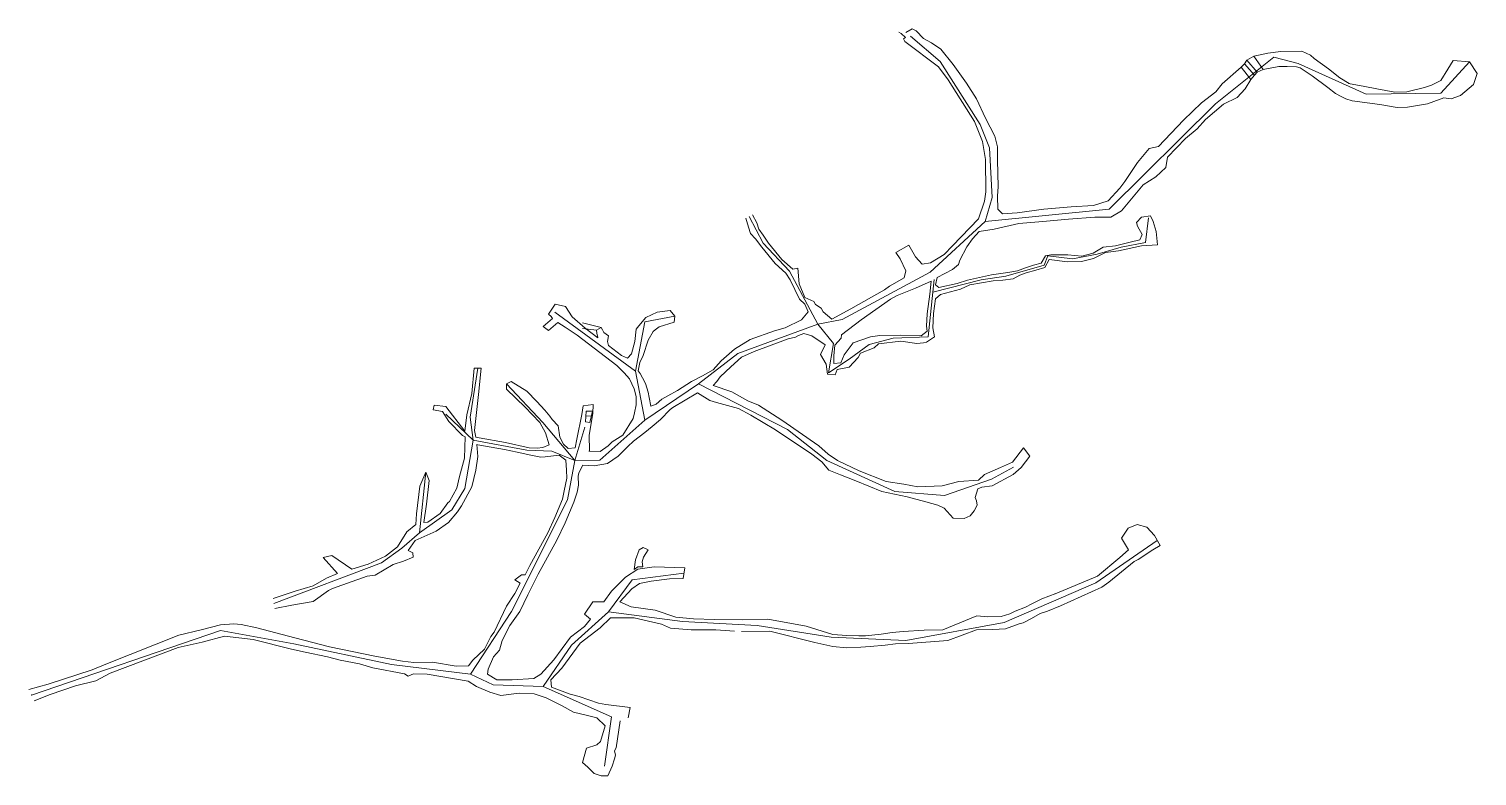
# Model space of a CAD drawing. Header units: millimetres. Extents: x 751688 to 751978, y 4175341 to 4175490.
import ezdxf

# ---------------------------------------------------------------- set-up
doc = ezdxf.new("R2010")
doc.units = ezdxf.units.MM
for name, color, linetype, lineweight in [('689', 18, 'Continuous', 0), ('GEOFENCE', 3, 'Continuous', 0), ('INIT_COORD', 5, 'Continuous', 0)]:
    doc.layers.add(name, color=color, linetype=linetype, lineweight=lineweight)

msp = doc.modelspace()

# ---------------------------------------------------------------- linework, layer by layer
at = {"layer": '689', "lineweight": 0}
for p, q in [((751862.3, 4175489.68, 700.22), (751862.77, 4175489.41, 699.51)), ((751862.77, 4175489.41, 699.51), (751863.62, 4175488.63, 697.42)), ((751864.94, 4175490.33, 693.9), (751863.66, 4175489.61, 697.99)), ((751865.77, 4175489.93, 693.9), (751864.94, 4175490.33, 693.9)), ((751867.24, 4175488.45, 693.9), (751865.77, 4175489.93, 693.9)), ((751863.62, 4175488.63, 697.42), (751863.23, 4175488.38, 694.93)), ((751863.23, 4175488.38, 694.93), (751863.49, 4175487.8, 693.46)), ((751863.49, 4175487.8, 693.46), (751870.21, 4175482.76, 693.46)), ((751868.84, 4175487.54, 693.51), (751867.24, 4175488.45, 693.9)), ((751870.71, 4175486.29, 693.57), (751868.84, 4175487.54, 693.51)), ((751873.19, 4175483.22, 693.43), (751870.71, 4175486.29, 693.57)), ((751875.83, 4175479.48, 693.43), (751873.19, 4175483.22, 693.43)), ((751931.53, 4175483.38, 694.3), (751930.88, 4175482.71, 694.4)), ((751932.03, 4175484.1, 694.4), (751931.53, 4175483.38, 694.3)), ((751933.53, 4175481.1, 694.3), (751931.53, 4175483.38, 694.3)), ((751933.44, 4175484.88, 694.4), (751932.03, 4175484.1, 694.4)), ((751934.09, 4175481.65, 694.4), (751932.03, 4175484.1, 694.4)), ((751936.22, 4175485.47, 694.6), (751933.44, 4175484.88, 694.4)), ((751935.3, 4175482.19, 694.4), (751933.44, 4175484.88, 694.4)), ((751938.81, 4175485.79, 694.4), (751936.22, 4175485.47, 694.6)), ((751943.01, 4175485.89, 694.6), (751938.81, 4175485.79, 694.4)), ((751944.78, 4175485.1, 694.9), (751943.01, 4175485.89, 694.6)), ((751945.53, 4175484.39, 695.2), (751944.78, 4175485.1, 694.9)), ((751948.38, 4175482.36, 695.2), (751945.53, 4175484.39, 695.2)), ((751973.35, 4175483.99, 697.65), (751972.25, 4175482.29, 697.34)), ((751976.62, 4175483.76, 697.67), (751973.35, 4175483.99, 697.65)), ((751978.13, 4175481.38, 697.48), (751976.62, 4175483.76, 697.67)), ((751870.21, 4175482.76, 693.46), (751872.15, 4175480.16, 693.54)), ((751930.88, 4175482.71, 694.4), (751927.09, 4175479.32, 694.61)), ((751932.83, 4175480.19, 694.4), (751930.88, 4175482.71, 694.4)), ((751931.7, 4175478.36, 694.4), (751932.83, 4175480.19, 694.4)), ((751932.83, 4175480.19, 694.4), (751933.53, 4175481.1, 694.3)), ((751933.53, 4175481.1, 694.3), (751934.09, 4175481.65, 694.4)), ((751934.09, 4175481.65, 694.4), (751935.3, 4175482.19, 694.4)), ((751935.3, 4175482.19, 694.4), (751938.45, 4175482.81, 694.65)), ((751938.45, 4175482.81, 694.65), (751940.07, 4175482.81, 694.6)), ((751940.07, 4175482.81, 694.6), (751941.99, 4175482.76, 694.4)), ((751941.99, 4175482.76, 694.4), (751942.72, 4175482.56, 695.2)), ((751942.72, 4175482.56, 695.2), (751945.12, 4175480.96, 695.2)), ((751945.12, 4175480.96, 695.2), (751948.26, 4175478.62, 695.2)), ((751950.62, 4175480.57, 695.2), (751948.38, 4175482.36, 695.2)), ((751952.48, 4175479.42, 695.4), (751950.62, 4175480.57, 695.2)), ((751972.25, 4175482.29, 697.34), (751970.91, 4175480.04, 697.11)), ((751977.42, 4175479.21, 697.43), (751978.13, 4175481.38, 697.48)), ((751872.15, 4175480.16, 693.54), (751877.46, 4175471.78, 693.47)), ((751877.87, 4175476.31, 693.59), (751875.83, 4175479.48, 693.43)), ((751925.82, 4175477.77, 694.42), (751922.91, 4175475.57, 694.17)), ((751927.09, 4175479.32, 694.61), (751925.82, 4175477.77, 694.42)), ((751930.06, 4175476.63, 694.4), (751931.7, 4175478.36, 694.4)), ((751948.26, 4175478.62, 695.2), (751949.8, 4175477.43, 695.2)), ((751949.8, 4175477.43, 695.2), (751950.94, 4175476.8, 695.4)), ((751955.62, 4175478.8, 695.6), (751952.41, 4175479.43, 695.92)), ((751958.04, 4175478.34, 696.1), (751955.62, 4175478.8, 695.6)), ((751961.65, 4175477.67, 696.63), (751958.04, 4175478.34, 696.1)), ((751964.09, 4175477.75, 696.48), (751961.65, 4175477.67, 696.63)), ((751967.63, 4175478.61, 696.85), (751964.09, 4175477.75, 696.48)), ((751969.02, 4175479.1, 696.8), (751967.63, 4175478.61, 696.85)), ((751970.91, 4175480.04, 697.11), (751969.02, 4175479.1, 696.8)), ((751974.8, 4175477.03, 697.22), (751977.42, 4175479.21, 697.43)), ((751879.67, 4175472.46, 693.22), (751877.87, 4175476.31, 693.59)), ((751922.91, 4175475.57, 694.17), (751919.31, 4175472.04, 693.7)), ((751923.71, 4175472.21, 693.6), (751927.36, 4175475.3, 694.36)), ((751927.36, 4175475.3, 694.36), (751930.06, 4175476.63, 694.4)), ((751950.94, 4175476.8, 695.4), (751951.86, 4175476.34, 695.8)), ((751951.86, 4175476.34, 695.8), (751953.14, 4175475.92, 695.6)), ((751953.14, 4175475.92, 695.6), (751958.65, 4175475.22, 695.6)), ((751958.65, 4175475.22, 695.6), (751962.11, 4175474.61, 695.7)), ((751962.11, 4175474.61, 695.7), (751964.21, 4175474.65, 696.62)), ((751964.21, 4175474.65, 696.62), (751968.24, 4175475.32, 696.7)), ((751968.24, 4175475.32, 696.7), (751969.5, 4175475.82, 696.85)), ((751969.5, 4175475.82, 696.85), (751971.49, 4175476.51, 697.11)), ((751971.49, 4175476.51, 697.11), (751972.93, 4175476.35, 697.15)), ((751972.93, 4175476.35, 697.15), (751974.8, 4175477.03, 697.22)), ((751877.46, 4175471.78, 693.47), (751879.03, 4175467.79, 693.46)), ((751881.51, 4175468.84, 693.22), (751879.67, 4175472.46, 693.22)), ((751919.31, 4175472.04, 693.7), (751914.32, 4175466.82, 693.18)), ((751922.05, 4175470.31, 693.6), (751923.71, 4175472.21, 693.6)), ((751882.05, 4175466.7, 693.15), (751881.51, 4175468.84, 693.22)), ((751919.75, 4175468.38, 693.35), (751922.05, 4175470.31, 693.6)), ((751879.03, 4175467.79, 693.46), (751879.68, 4175464.22, 693.38)), ((751882.05, 4175464.05, 693.1), (751882.05, 4175466.7, 693.15)), ((751912.46, 4175466.42, 693.29), (751910.13, 4175463.58, 693.4)), ((751914.32, 4175466.82, 693.18), (751912.46, 4175466.42, 693.29)), ((751916.14, 4175464.68, 693.28), (751919.75, 4175468.38, 693.35)), ((751879.68, 4175464.22, 693.38), (751879.69, 4175457.74, 693.16)), ((751882.2, 4175458.8, 693.04), (751882.05, 4175464.05, 693.1)), ((751910.13, 4175463.58, 693.4), (751907.59, 4175459.77, 692.96)), ((751915.77, 4175462.56, 693.22), (751916.14, 4175464.68, 693.28)), ((751911.23, 4175459.12, 692.84), (751913.76, 4175460.74, 693.34)), ((751913.76, 4175460.74, 693.34), (751915.77, 4175462.56, 693.22)), ((751879.69, 4175457.74, 693.16), (751879.43, 4175455.85, 692.88)), ((751882.08, 4175456.85, 692.89), (751882.2, 4175458.8, 693.04)), ((751906.53, 4175458.42, 692.79), (751904.25, 4175455.88, 692.74)), ((751907.59, 4175459.77, 692.96), (751906.53, 4175458.42, 692.79)), ((751908.91, 4175456.33, 692.66), (751911.23, 4175459.12, 692.84)), ((751879.43, 4175455.85, 692.88), (751878.26, 4175452.32, 692.41)), ((751882.12, 4175454.25, 692.54), (751882.08, 4175456.85, 692.89)), ((751883.06, 4175453.32, 692.9), (751882.12, 4175454.25, 692.54)), ((751891.36, 4175454.27, 692.8), (751886.01, 4175453.52, 692.94)), ((751896.8, 4175454.72, 692.7), (751891.36, 4175454.27, 692.8)), ((751901.27, 4175454.95, 692.78), (751896.8, 4175454.72, 692.7)), ((751904.25, 4175455.88, 692.74), (751901.27, 4175454.95, 692.78)), ((751906.89, 4175453.9, 692.83), (751908.91, 4175456.33, 692.66)), ((751831.63, 4175452.43, 719), (751832.18, 4175450.61, 716.6)), ((751833.84, 4175451.49, 716.6), (751832.99, 4175453.14, 719)), ((751834.21, 4175450.21, 712.65), (751833.84, 4175451.49, 716.6)), ((751878.26, 4175452.32, 692.41), (751873.06, 4175446.91, 692.9)), ((751881.37, 4175450.21, 692.78), (751886.31, 4175451.39, 692.73)), ((751886.01, 4175453.52, 692.94), (751883.06, 4175453.32, 692.9)), ((751886.31, 4175451.39, 692.73), (751891.12, 4175451.76, 692.97)), ((751891.12, 4175451.76, 692.97), (751896.26, 4175452.26, 692.87)), ((751896.26, 4175452.26, 692.87), (751901.56, 4175452.67, 692.9)), ((751901.56, 4175452.67, 692.9), (751904.73, 4175452.63, 692.78)), ((751904.73, 4175452.63, 692.78), (751906.89, 4175453.9, 692.83)), ((751910.9, 4175452.64, 693.71), (751909.87, 4175451.56, 693.78)), ((751909.87, 4175451.56, 693.78), (751910.07, 4175450.81, 693.61)), ((751912.7, 4175452.91, 693.83), (751910.9, 4175452.64, 693.71)), ((751913.21, 4175451.77, 693.76), (751912.7, 4175452.91, 693.83)), ((751913.86, 4175449.8, 693.53), (751913.21, 4175451.77, 693.76)), ((751832.18, 4175450.61, 716.6), (751832.53, 4175449.35, 712.65)), ((751832.53, 4175449.35, 712.65), (751833.57, 4175448.27, 710.09)), ((751833.57, 4175448.27, 710.09), (751834.84, 4175446.62, 707.89)), ((751835.08, 4175449.06, 710.09), (751834.21, 4175450.21, 712.65)), ((751836.2, 4175447.42, 707.89), (751835.08, 4175449.06, 710.09)), ((751875.93, 4175446.71, 692.69), (751877.06, 4175448.28, 692.73)), ((751877.06, 4175448.28, 692.73), (751878.38, 4175449.77, 692.28)), ((751878.38, 4175449.77, 692.28), (751881.37, 4175450.21, 692.78)), ((751910.07, 4175450.81, 693.61), (751911.03, 4175449.15, 693.6)), ((751911.03, 4175449.15, 693.6), (751910.58, 4175448.08, 693.54)), ((751914.13, 4175447.08, 693.65), (751913.86, 4175449.8, 693.53)), ((751834.84, 4175446.62, 707.89), (751837.48, 4175443.39, 704.99)), ((751838.83, 4175444.19, 704.99), (751836.2, 4175447.42, 707.89)), ((751864.27, 4175447.03, 693.22), (751861.67, 4175445.56, 693.27)), ((751861.67, 4175445.56, 693.27), (751862.57, 4175444.27, 692.95)), ((751865.61, 4175444.69, 693.09), (751864.27, 4175447.03, 693.22)), ((751873.06, 4175446.91, 692.9), (751871.35, 4175445.17, 692.84)), ((751874.48, 4175444.02, 692.06), (751875.93, 4175446.71, 692.69)), ((751901.24, 4175445.44, 693.18), (751898.95, 4175444.83, 693.01)), ((751903.22, 4175446.66, 693.24), (751901.24, 4175445.44, 693.18)), ((751901.28, 4175444.36, 693.07), (751903.7, 4175445.56, 693.37)), ((751905.67, 4175446.9, 693.39), (751903.22, 4175446.66, 693.24)), ((751903.7, 4175445.56, 693.37), (751906.31, 4175445.88, 693.39)), ((751908.65, 4175447.66, 693.41), (751905.67, 4175446.9, 693.39)), ((751906.31, 4175445.88, 693.39), (751910.92, 4175446.9, 693.46)), ((751910.58, 4175448.08, 693.54), (751908.65, 4175447.66, 693.41)), ((751910.92, 4175446.9, 693.46), (751914.13, 4175447.08, 693.65)), ((751837.48, 4175443.39, 704.99), (751839.66, 4175441.46, 702)), ((751841.02, 4175442.26, 702), (751838.83, 4175444.19, 704.99)), ((751862.57, 4175444.27, 692.95), (751863.66, 4175441.92, 692.95)), ((751866.94, 4175443.23, 692.93), (751865.61, 4175444.69, 693.09)), ((751868.61, 4175443.47, 693.1), (751866.94, 4175443.23, 692.93)), ((751871.35, 4175445.17, 692.84), (751868.61, 4175443.47, 693.1)), ((751873.01, 4175442.17, 692.22), (751874.22, 4175443.13, 692.26)), ((751874.22, 4175443.13, 692.26), (751874.48, 4175444.02, 692.06)), ((751887.64, 4175442.47, 692.88), (751886.03, 4175441.92, 692.71)), ((751889.25, 4175443.04, 692.85), (751887.64, 4175442.47, 692.88)), ((751890.82, 4175443.44, 692.8), (751889.25, 4175443.04, 692.85)), ((751889.71, 4175442.06, 692.8), (751891.55, 4175442.56, 692.8)), ((751891.67, 4175444.91, 692.8), (751890.82, 4175443.44, 692.8)), ((751891.55, 4175442.56, 692.8), (751892.4, 4175444.16, 692.87)), ((751892.72, 4175445.12, 692.79), (751891.67, 4175444.91, 692.8)), ((751892.4, 4175444.16, 692.87), (751896.11, 4175443.71, 692.7)), ((751896.14, 4175445.11, 692.7), (751892.72, 4175445.12, 692.79)), ((751896.11, 4175443.71, 692.7), (751898.9, 4175443.78, 692.99)), ((751898.95, 4175444.83, 693.01), (751896.14, 4175445.11, 692.7)), ((751898.9, 4175443.78, 692.99), (751901.28, 4175444.36, 693.07)), ((751839.66, 4175441.46, 702), (751840.5, 4175440.06, 702.28)), ((751840.5, 4175440.06, 702.28), (751842.38, 4175436.23, 699.31)), ((751842.02, 4175442.45, 702), (751841.02, 4175442.26, 702)), ((751842.3, 4175439.26, 701.58), (751842.02, 4175442.45, 702)), ((751863.32, 4175440.48, 692.89), (751860.41, 4175438.8, 693.06)), ((751863.66, 4175441.92, 692.95), (751863.32, 4175440.48, 692.89)), ((751868.73, 4175439.84, 692.36), (751865.59, 4175438.45, 693.07)), ((751868.49, 4175437.22, 692.64), (751868.73, 4175439.84, 692.36)), ((751869.64, 4175439.07, 692.4), (751869.93, 4175440.53, 692.37)), ((751869.93, 4175440.53, 692.37), (751873.01, 4175442.17, 692.22)), ((751876.06, 4175440.03, 692.96), (751874, 4175439.35, 692.79)), ((751880.85, 4175441.12, 692.89), (751876.06, 4175440.03, 692.96)), ((751876.52, 4175439.09, 693.21), (751881.15, 4175439.9, 692.82)), ((751884.12, 4175441.58, 693.15), (751880.85, 4175441.12, 692.89)), ((751881.15, 4175439.9, 692.82), (751883.1, 4175440.05, 692.56)), ((751883.1, 4175440.05, 692.56), (751885.22, 4175440.3, 692.9)), ((751886.03, 4175441.92, 692.71), (751884.12, 4175441.58, 693.15)), ((751885.22, 4175440.3, 692.9), (751886.54, 4175441.06, 692.72)), ((751886.54, 4175441.06, 692.72), (751887.81, 4175441.49, 692.77)), ((751887.81, 4175441.49, 692.77), (751889.71, 4175442.06, 692.8)), ((751843.43, 4175436.56, 699.31), (751842.3, 4175439.26, 701.58)), ((751859.38, 4175438.12, 693.1), (751852.68, 4175434.31, 692.96)), ((751860.41, 4175438.8, 693.06), (751859.38, 4175438.12, 693.1)), ((751861.94, 4175436.97, 693.19), (751860.59, 4175436.24, 692.91)), ((751865.59, 4175438.45, 693.07), (751861.94, 4175436.97, 693.19)), ((751867.94, 4175433.29, 692.48), (751868.49, 4175437.22, 692.64)), ((751870.28, 4175438.56, 692.51), (751869.64, 4175439.07, 692.4)), ((751869.64, 4175436.27, 692.46), (751870.61, 4175437.16, 692.48)), ((751874, 4175439.35, 692.79), (751870.28, 4175438.56, 692.51)), ((751870.61, 4175437.16, 692.48), (751871.61, 4175437.39, 692.5)), ((751871.61, 4175437.39, 692.5), (751874.65, 4175438.21, 692.73)), ((751874.65, 4175438.21, 692.73), (751876.52, 4175439.09, 693.21)), ((751793.43, 4175435.23, 692.53), (751792.12, 4175433.21, 692.59)), ((751795.5, 4175434.72, 692.71), (751793.43, 4175435.23, 692.53)), ((751796.82, 4175432.66, 692.52), (751795.5, 4175434.72, 692.71)), ((751816.45, 4175433.97, 692.66), (751813.87, 4175433.65, 692.59)), ((751817.39, 4175432.84, 692.48), (751816.45, 4175433.97, 692.66)), ((751842.38, 4175436.23, 699.31), (751843.42, 4175435.23, 698.19)), ((751843.42, 4175435.23, 698.19), (751844.09, 4175433.69, 696.39)), ((751845.22, 4175435.73, 698.21), (751843.43, 4175436.56, 699.31)), ((751845.58, 4175435.18, 697.35), (751845.22, 4175435.73, 698.21)), ((751846.7, 4175434.42, 696.64), (751845.58, 4175435.18, 697.35)), ((751847.09, 4175433.68, 693.04), (751846.7, 4175434.42, 696.64)), ((751852.68, 4175434.31, 692.96), (751848.84, 4175432.23, 692.97)), ((751860.59, 4175436.24, 692.91), (751854.74, 4175432.11, 692.88)), ((751869.21, 4175433.32, 692.51), (751869.64, 4175436.27, 692.46)), ((751792.91, 4175432.38, 694.33), (751791, 4175430.77, 698.02)), ((751792.06, 4175429.95, 698.02), (751793.98, 4175431.56, 694.02)), ((751792.12, 4175433.21, 692.59), (751792.63, 4175432.76, 692.71)), ((751792.63, 4175432.76, 692.71), (751792.91, 4175432.38, 694.33)), ((751793.98, 4175431.56, 694.02), (751795.42, 4175430.6, 692.6)), ((751799.41, 4175430.43, 692.61), (751796.82, 4175432.66, 692.52)), ((751802.66, 4175430.55, 700.13), (751798.93, 4175431.46, 712.69)), ((751810.17, 4175430.89, 692.28), (751809.66, 4175430.22, 692.23)), ((751811.58, 4175432.53, 692.12), (751810.17, 4175430.89, 692.28)), ((751813.87, 4175433.65, 692.59), (751811.58, 4175432.53, 692.12)), ((751814.27, 4175430.66, 692.56), (751817.28, 4175431.62, 692.56)), ((751817.28, 4175431.62, 692.56), (751817.39, 4175432.84, 692.48)), ((751842.8, 4175432.08, 693.18), (751839.53, 4175430.45, 693.4)), ((751844.09, 4175433.69, 696.39), (751842.8, 4175432.08, 693.18)), ((751848.84, 4175432.23, 692.97), (751847.09, 4175433.68, 693.04)), ((751854.74, 4175432.11, 692.88), (751850.79, 4175429.08, 692.7)), ((751867.82, 4175430.82, 692.34), (751867.94, 4175433.29, 692.48)), ((751869.07, 4175430.46, 692.35), (751869.21, 4175433.32, 692.51)), ((751791, 4175430.77, 698.02), (751792.06, 4175429.95, 698.02)), ((751795.42, 4175430.6, 692.6), (751797.8, 4175428.99, 692.53)), ((751797.8, 4175428.99, 692.53), (751805.79, 4175422.94, 692.45)), ((751801.69, 4175429.98, 700.06), (751798.93, 4175430.37, 712.69)), ((751801.98, 4175428.5, 692.6), (751799.41, 4175430.43, 692.61)), ((751802.66, 4175430.55, 700.13), (751801.69, 4175429.98, 700.06)), ((751801.69, 4175429.98, 700.06), (751801.75, 4175429.42, 698.97)), ((751801.75, 4175429.42, 698.97), (751801.99, 4175428.54, 695.56)), ((751801.99, 4175428.54, 695.56), (751801.98, 4175428.5, 692.6)), ((751802.91, 4175430.08, 699.05), (751802.66, 4175430.55, 700.13)), ((751803.2, 4175429.57, 696.55), (751802.91, 4175430.08, 699.05)), ((751804.12, 4175428.86, 695.47), (751803.2, 4175429.57, 696.55)), ((751803.93, 4175427.77, 694.4), (751804.12, 4175428.86, 695.47)), ((751809.66, 4175430.22, 692.23), (751809.41, 4175427.77, 692.35)), ((751811.06, 4175424.95, 692.46), (751812.08, 4175427.98, 692.31)), ((751812.08, 4175427.98, 692.31), (751813.06, 4175429.76, 692.21)), ((751813.06, 4175429.76, 692.21), (751813.44, 4175430.1, 692.36)), ((751813.44, 4175430.1, 692.36), (751814.27, 4175430.66, 692.56)), ((751832.47, 4175428.16, 693.41), (751829.33, 4175426.18, 693.36)), ((751837.34, 4175429.85, 693.5), (751832.47, 4175428.16, 693.41)), ((751833.31, 4175425.71, 693.39), (751840.12, 4175428.26, 693.4)), ((751839.53, 4175430.45, 693.4), (751837.34, 4175429.85, 693.5)), ((751840.12, 4175428.26, 693.4), (751841.61, 4175428.6, 693.42)), ((751841.61, 4175428.6, 693.42), (751842.19, 4175428.94, 693.65)), ((751842.19, 4175428.94, 693.65), (751843.26, 4175429.32, 693.27)), ((751843.26, 4175429.32, 693.27), (751844.86, 4175428.89, 694.77)), ((751844.86, 4175428.89, 694.77), (751847.55, 4175427.07, 693.07)), ((751850.76, 4175428.39, 693.32), (751849.49, 4175427.01, 693.16)), ((751850.79, 4175429.08, 692.7), (751850.76, 4175428.39, 693.32)), ((751853.14, 4175427.46, 692.17), (751856.61, 4175428.7, 692.06)), ((751856.61, 4175428.7, 692.06), (751858.45, 4175428.94, 692.02)), ((751858.45, 4175428.94, 692.02), (751862.52, 4175429.02, 692.03)), ((751862.52, 4175429.02, 692.03), (751866.75, 4175428.87, 691.94)), ((751866.75, 4175428.87, 691.94), (751867.95, 4175429.82, 692.39)), ((751867.95, 4175429.82, 692.39), (751867.82, 4175430.82, 692.34)), ((751867.83, 4175427.64, 692.03), (751869.46, 4175428.71, 692.1)), ((751869.46, 4175428.71, 692.1), (751869.07, 4175430.46, 692.35)), ((751804.08, 4175426.93, 692.62), (751803.93, 4175427.77, 694.4)), ((751806.72, 4175424.97, 692.59), (751804.08, 4175426.93, 692.62)), ((751808.73, 4175425.29, 692.44), (751807.93, 4175424.38, 692.59)), ((751809.41, 4175427.77, 692.35), (751808.73, 4175425.29, 692.44)), ((751829.33, 4175426.18, 693.36), (751826.7, 4175423.89, 693.19)), ((751830.76, 4175424.59, 693.27), (751833.31, 4175425.71, 693.39)), ((751847.55, 4175427.07, 693.07), (751846.57, 4175425.11, 692.67)), ((751846.57, 4175425.11, 692.67), (751847.74, 4175423.18, 692.95)), ((751849.49, 4175427.01, 693.16), (751849.29, 4175424.85, 692.69)), ((751850.67, 4175423.49, 692.3), (751851.31, 4175425.08, 692.68)), ((751851.31, 4175425.08, 692.68), (751853.14, 4175427.46, 692.17)), ((751854.12, 4175424.56, 692.73), (751854.59, 4175425.39, 692.34)), ((751854.59, 4175425.39, 692.34), (751857.33, 4175426.47, 691.98)), ((751857.33, 4175426.47, 691.98), (751858.19, 4175427.25, 692.19)), ((751858.19, 4175427.25, 692.19), (751862.65, 4175427.8, 691.93)), ((751862.65, 4175427.8, 691.93), (751865.92, 4175427.37, 692)), ((751865.92, 4175427.37, 692), (751867.2, 4175427.5, 692.23)), ((751867.2, 4175427.5, 692.23), (751867.83, 4175427.64, 692.03)), ((751777.22, 4175422.38, 689.97), (751776.72, 4175417.33, 689.84)), ((751778.6, 4175422.42, 690.17), (751777.22, 4175422.38, 689.97)), ((751778.07, 4175417.15, 689.84), (751778.6, 4175422.42, 690.17)), ((751805.79, 4175422.94, 692.45), (751807.27, 4175421.5, 692.33)), ((751807.93, 4175424.38, 692.59), (751806.72, 4175424.97, 692.59)), ((751810.04, 4175421.86, 692.31), (751810.37, 4175423.52, 692.41)), ((751810.37, 4175423.52, 692.41), (751811.06, 4175424.95, 692.46)), ((751826.7, 4175423.89, 693.19), (751825.08, 4175422.1, 693.08)), ((751826.51, 4175420.67, 693.08), (751828.59, 4175422.67, 693.19)), ((751828.59, 4175422.67, 693.19), (751830.76, 4175424.59, 693.27)), ((751847.74, 4175423.18, 692.95), (751847.98, 4175421.2, 692.79)), ((751849.29, 4175424.85, 692.69), (751849.23, 4175423.35, 692.84)), ((751849.23, 4175423.35, 692.84), (751850.67, 4175423.49, 692.3)), ((751849.96, 4175422.13, 692.76), (751852.32, 4175422.59, 692.47)), ((751852.32, 4175422.59, 692.47), (751854.12, 4175424.56, 692.73)), ((751784.6, 4175419.75, 692.62), (751783.68, 4175419.29, 692.89)), ((751783.68, 4175419.29, 692.89), (751783.68, 4175418.22, 692.66)), ((751787.76, 4175417.79, 692.55), (751784.6, 4175419.75, 692.62)), ((751807.27, 4175421.5, 692.33), (751808.31, 4175420.29, 692.36)), ((751808.31, 4175420.29, 692.36), (751809.27, 4175418.25, 692.41)), ((751810.46, 4175421.36, 692.36), (751810.04, 4175421.86, 692.31)), ((751810.94, 4175420.44, 692.49), (751810.46, 4175421.36, 692.36)), ((751811.53, 4175419.32, 692.46), (751810.94, 4175420.44, 692.49)), ((751812.04, 4175417.59, 692.5), (751811.53, 4175419.32, 692.46)), ((751820.75, 4175419.74, 692.82), (751817.95, 4175417.94, 692.67)), ((751822.95, 4175420.86, 693.04), (751820.75, 4175419.74, 692.82)), ((751825.08, 4175422.1, 693.08), (751822.95, 4175420.86, 693.04)), ((751825.08, 4175418.92, 693.17), (751825.79, 4175419.73, 693.03)), ((751825.79, 4175419.73, 693.03), (751826.51, 4175420.67, 693.08)), ((751847.98, 4175421.2, 692.79), (751849.53, 4175421.05, 692.87)), ((751849.53, 4175421.05, 692.87), (751849.96, 4175422.13, 692.76)), ((751776.72, 4175417.33, 689.84), (751775.72, 4175413.06, 689.93)), ((751777.28, 4175409.92, 690.26), (751778.07, 4175417.15, 689.84)), ((751783.68, 4175418.22, 692.66), (751787.41, 4175414.61, 692.64)), ((751789.72, 4175415.72, 692.64), (751787.76, 4175417.79, 692.55)), ((751809.27, 4175418.25, 692.41), (751809.67, 4175416.74, 692.44)), ((751809.67, 4175416.74, 692.44), (751809.65, 4175415.06, 692.34)), ((751812.25, 4175416.5, 692.43), (751812.04, 4175417.59, 692.5)), ((751812.59, 4175414.81, 692.48), (751812.25, 4175416.5, 692.43)), ((751815.97, 4175416.83, 692.68), (751814.82, 4175416.22, 692.63)), ((751817.95, 4175417.94, 692.67), (751815.97, 4175416.83, 692.68)), ((751816.99, 4175414.51, 692.68), (751821.91, 4175417.47, 692.82)), ((751821.91, 4175417.47, 692.82), (751824.43, 4175415.96, 692.62)), ((751828.85, 4175417.67, 692.82), (751825.08, 4175418.92, 693.17)), ((751832.02, 4175415.86, 693), (751828.85, 4175417.67, 692.82)), ((751769.21, 4175414.96, 701.68), (751768.99, 4175414.07, 701.68)), ((751768.99, 4175414.07, 701.68), (751770.84, 4175413.73, 700.18)), ((751771.52, 4175414.71, 700.18), (751769.21, 4175414.96, 701.68)), ((751770.84, 4175413.73, 700.18), (751772.1, 4175411.75, 697.82)), ((751775.35, 4175409.77, 690.05), (751771.52, 4175414.71, 700.18)), ((751787.41, 4175414.61, 692.64), (751788.8, 4175413.12, 692.55)), ((751791.33, 4175413.96, 692.54), (751789.72, 4175415.72, 692.64)), ((751792.34, 4175412.82, 692.42), (751791.33, 4175413.96, 692.54)), ((751799.03, 4175414.89, 692.41), (751798.75, 4175413.12, 692.32)), ((751801.02, 4175415.1, 692.41), (751799.03, 4175414.89, 692.41)), ((751799.61, 4175413.82, 694.63), (751799.47, 4175411.65, 694.49)), ((751800.89, 4175413.81, 694.62), (751799.61, 4175413.82, 694.63)), ((751800.39, 4175411.51, 694.43), (751800.89, 4175413.81, 694.62)), ((751800.99, 4175413.31, 692.23), (751801.02, 4175415.1, 692.41)), ((751809.34, 4175413.49, 692.32), (751809.06, 4175412.31, 692.42)), ((751809.65, 4175415.06, 692.34), (751809.34, 4175413.49, 692.32)), ((751813.64, 4175415.17, 692.5), (751812.59, 4175414.81, 692.48)), ((751814.82, 4175416.22, 692.63), (751813.64, 4175415.17, 692.5)), ((751814.52, 4175412.13, 692.5), (751816.44, 4175414.11, 692.58)), ((751816.44, 4175414.11, 692.58), (751816.99, 4175414.51, 692.68)), ((751824.43, 4175415.96, 692.62), (751825.75, 4175415.56, 692.56)), ((751825.75, 4175415.56, 692.56), (751830.16, 4175414.31, 692.92)), ((751830.16, 4175414.31, 692.92), (751832.6, 4175412.98, 692.68)), ((751834.16, 4175414.98, 692.8), (751832.02, 4175415.86, 693)), ((751838.81, 4175411.97, 692.5), (751834.16, 4175414.98, 692.8)), ((751772.1, 4175411.75, 697.82), (751774.86, 4175408.9, 694.25)), ((751775.72, 4175413.06, 689.93), (751775.35, 4175409.77, 690.05)), ((751788.8, 4175413.12, 692.55), (751790.33, 4175411.53, 692.3)), ((751790.33, 4175411.53, 692.3), (751791.52, 4175409.43, 692.28)), ((751792.81, 4175412.11, 692.43), (751792.34, 4175412.82, 692.42)), ((751794.02, 4175410.84, 692.33), (751792.81, 4175412.11, 692.43)), ((751794.36, 4175408.59, 692.26), (751794.02, 4175410.84, 692.33)), ((751798.75, 4175413.12, 692.32), (751797.74, 4175408.2, 692.49)), ((751799.47, 4175411.65, 694.49), (751800.39, 4175411.51, 694.43)), ((751799.54, 4175412.84, 694.57), (751800.66, 4175412.77, 694.54)), ((751800.23, 4175408.98, 692.34), (751800.99, 4175413.31, 692.23)), ((751809.06, 4175412.31, 692.42), (751806.95, 4175408.96, 692.21)), ((751811.4, 4175409.51, 692.44), (751812.83, 4175410.75, 692.46)), ((751812.83, 4175410.75, 692.46), (751814.52, 4175412.13, 692.5)), ((751832.6, 4175412.98, 692.68), (751837.6, 4175410.02, 692.45)), ((751846.28, 4175406.84, 692.43), (751838.81, 4175411.97, 692.5)), ((751774.86, 4175408.9, 694.25), (751775.37, 4175408.66, 690.05)), ((751775.37, 4175408.66, 690.05), (751775.26, 4175404.41, 689.95)), ((751777.54, 4175408.56, 690.15), (751777.28, 4175409.92, 690.26)), ((751778.2, 4175408.47, 692.88), (751777.54, 4175408.56, 690.15)), ((751783.49, 4175407.54, 692.88), (751778.2, 4175408.47, 692.88)), ((751791.52, 4175409.43, 692.28), (751792.21, 4175407.06, 692.19)), ((751795.08, 4175407.17, 692.07), (751794.36, 4175408.59, 692.26)), ((751797.74, 4175408.2, 692.49), (751797.4, 4175406.48, 692.19)), ((751800.29, 4175405.84, 692.38), (751800.23, 4175408.98, 692.34)), ((751804.85, 4175407.66, 692.21), (751804.07, 4175406.85, 692.02)), ((751806.95, 4175408.96, 692.21), (751804.85, 4175407.66, 692.21)), ((751807.98, 4175406.74, 692.13), (751809.09, 4175407.81, 692.35)), ((751809.09, 4175407.81, 692.35), (751811.4, 4175409.51, 692.44)), ((751837.6, 4175410.02, 692.45), (751844.83, 4175405.15, 692.48)), ((751777.95, 4175407.08, 692.88), (751777.72, 4175407.1, 690.15)), ((751777.72, 4175407.1, 690.15), (751777.96, 4175404.71, 690.1)), ((751777.95, 4175407.08, 692.88), (751783.24, 4175406.14, 692.88)), ((751783.24, 4175406.14, 692.88), (751785.79, 4175405.6, 692.41)), ((751788.23, 4175406.47, 692.35), (751783.49, 4175407.54, 692.88)), ((751785.79, 4175405.6, 692.41), (751788.52, 4175405, 692.38)), ((751789.85, 4175406.35, 692.66), (751788.23, 4175406.47, 692.35)), ((751788.52, 4175405, 692.38), (751790.55, 4175404.58, 692.33)), ((751790.95, 4175406.49, 692.62), (751789.85, 4175406.35, 692.66)), ((751792.21, 4175407.06, 692.19), (751790.95, 4175406.49, 692.62)), ((751791.4, 4175404.66, 692.21), (751794.24, 4175404.97, 692.16)), ((751794.24, 4175404.97, 692.16), (751795.58, 4175403.97, 692.11)), ((751796.06, 4175406.31, 692.13), (751795.08, 4175407.17, 692.07)), ((751797.4, 4175406.48, 692.19), (751796.06, 4175406.31, 692.13)), ((751802.44, 4175405.69, 692.12), (751800.2, 4175405.81, 692.23)), ((751804.07, 4175406.85, 692.02), (751802.44, 4175405.69, 692.12)), ((751803.88, 4175403.34, 692.14), (751806.03, 4175404.79, 692.16)), ((751806.03, 4175404.79, 692.16), (751807.98, 4175406.74, 692.13)), ((751844.83, 4175405.15, 692.48), (751846.83, 4175403.63, 692.39)), ((751848.13, 4175405.21, 692.42), (751846.28, 4175406.84, 692.43)), ((751849.97, 4175403.9, 692.27), (751848.13, 4175405.21, 692.42)), ((751885.08, 4175403.61, 692.59), (751887.25, 4175406.42, 692.59)), ((751888.52, 4175404.75, 692.61), (751886.77, 4175402.54, 692.63)), ((751887.25, 4175406.42, 692.59), (751888.52, 4175404.75, 692.61)), ((751775.26, 4175404.41, 689.95), (751774.25, 4175400.7, 689.83)), ((751776.7, 4175398.61, 689.9), (751777.54, 4175401.95, 690.11)), ((751777.54, 4175401.95, 690.11), (751777.96, 4175404.71, 690.1)), ((751790.55, 4175404.58, 692.33), (751791.4, 4175404.66, 692.21)), ((751795.58, 4175403.97, 692.11), (751795.69, 4175402, 692.01)), ((751795.69, 4175402, 692.01), (751795.77, 4175400.4, 692.32)), ((751798.17, 4175401.47, 692.36), (751798.97, 4175402.96, 692.05)), ((751798.97, 4175402.96, 692.05), (751801.25, 4175402.83, 691.91)), ((751801.25, 4175402.83, 691.91), (751803.88, 4175403.34, 692.14)), ((751846.83, 4175403.63, 692.39), (751848.28, 4175401.97, 692.38)), ((751848.28, 4175401.97, 692.38), (751850.57, 4175401.07, 692.33)), ((751854.36, 4175401.87, 692.26), (751849.97, 4175403.9, 692.27)), ((751859.72, 4175399.7, 692.43), (751854.36, 4175401.87, 692.26)), ((751879.45, 4175401.08, 692.54), (751882.63, 4175402.5, 692.59)), ((751882.63, 4175402.5, 692.59), (751885.08, 4175403.61, 692.59)), ((751886.77, 4175402.54, 692.63), (751885.19, 4175401.11, 692.61)), ((751767.51, 4175401.57, 702.52), (751766.34, 4175398.79, 699.6)), ((751768.2, 4175399.93, 700.9), (751767.51, 4175401.57, 702.52)), ((751767.62, 4175395.17, 695.27), (751768.2, 4175399.93, 700.9)), ((751774.25, 4175400.7, 689.83), (751773.73, 4175398.39, 689.71)), ((751795.77, 4175400.4, 692.32), (751795.22, 4175397.82, 692.4)), ((751797.85, 4175397.54, 692.32), (751798.09, 4175398.97, 692.22)), ((751798.06, 4175400.78, 692.28), (751798.17, 4175401.47, 692.36)), ((751798.09, 4175398.97, 692.22), (751798.06, 4175400.78, 692.28)), ((751850.57, 4175401.07, 692.33), (751853.67, 4175399.83, 692.41)), ((751853.67, 4175399.83, 692.41), (751858.85, 4175397.7, 692.37)), ((751863.29, 4175399.19, 692.09), (751859.72, 4175399.7, 692.43)), ((751866.12, 4175398.66, 692.11), (751863.29, 4175399.19, 692.09)), ((751874.33, 4175399.72, 692.5), (751870.95, 4175398.85, 692.47)), ((751878.24, 4175399.98, 692.22), (751874.33, 4175399.72, 692.5)), ((751878.24, 4175399.98, 692.22), (751879.45, 4175401.08, 692.54)), ((751885.19, 4175401.11, 692.61), (751881, 4175398.82, 692.44)), ((751766.34, 4175398.79, 699.6), (751765.62, 4175393.22, 693.45)), ((751773.73, 4175398.39, 689.71), (751772.28, 4175395.71, 689.71)), ((751774.67, 4175394.84, 689.58), (751776.7, 4175398.61, 689.9)), ((751794.89, 4175396.2, 692.62), (751793.37, 4175392.48, 692.54)), ((751795.22, 4175397.82, 692.4), (751794.89, 4175396.2, 692.62)), ((751797.17, 4175395.57, 692.47), (751797.85, 4175397.54, 692.32)), ((751858.85, 4175397.7, 692.37), (751863.96, 4175396.66, 692.05)), ((751863.96, 4175396.66, 692.05), (751867.69, 4175395.65, 692.16)), ((751870.95, 4175398.85, 692.47), (751866.12, 4175398.66, 692.11)), ((751877.57, 4175396.5, 692.5), (751878.08, 4175398.23, 692.45)), ((751877.82, 4175395.85, 692.5), (751877.57, 4175396.5, 692.5)), ((751878.08, 4175398.23, 692.45), (751878.9, 4175398.6, 692.35)), ((751881, 4175398.82, 692.44), (751878.9, 4175398.6, 692.35)), ((751765.62, 4175393.22, 693.45), (751765.52, 4175391.08, 691.4)), ((751767.1, 4175391.51, 691.63), (751767.62, 4175395.17, 695.27)), ((751770.36, 4175393.27, 689.55), (751767.89, 4175391.53, 689.53)), ((751771.95, 4175395.43, 689.52), (751770.36, 4175393.27, 689.55)), ((751772.28, 4175395.71, 689.71), (751771.95, 4175395.43, 689.52)), ((751772.04, 4175391.52, 689.54), (751773.84, 4175393.66, 689.63)), ((751773.84, 4175393.66, 689.63), (751774.67, 4175394.84, 689.58)), ((751795.41, 4175391.4, 692.32), (751797.17, 4175395.57, 692.47)), ((751867.69, 4175395.65, 692.16), (751870.13, 4175394.98, 692.2)), ((751870.13, 4175394.98, 692.2), (751871.35, 4175394.36, 692.3)), ((751871.35, 4175394.36, 692.3), (751873.19, 4175392.34, 692.5)), ((751876.58, 4175392.83, 692.5), (751877.38, 4175393.81, 692.5)), ((751877.38, 4175393.81, 692.5), (751877.96, 4175395, 692.5)), ((751877.96, 4175395, 692.5), (751877.82, 4175395.85, 692.5)), ((751765.52, 4175391.08, 691.4), (751763.68, 4175389.62, 689.54)), ((751767.89, 4175391.53, 689.53), (751767.1, 4175391.51, 691.63)), ((751769.58, 4175389.73, 689.61), (751772.04, 4175391.52, 689.54)), ((751793.37, 4175392.48, 692.54), (751791.93, 4175389.41, 692.26)), ((751793.77, 4175387.93, 692.3), (751795.41, 4175391.4, 692.32)), ((751873.19, 4175392.34, 692.3), (751875.35, 4175392.29, 692.5)), ((751875.35, 4175392.29, 692.3), (751876.58, 4175392.83, 692.5)), ((751908.23, 4175390.34, 693.83), (751906.88, 4175388.38, 693.83)), ((751910.04, 4175391.09, 693.83), (751908.23, 4175390.34, 693.83)), ((751911.96, 4175390.54, 693.83), (751910.04, 4175391.09, 693.83)), ((751913.5, 4175388.9, 693.83), (751911.96, 4175390.54, 693.83)), ((751763.68, 4175389.62, 689.54), (751761.82, 4175386.61, 689.4)), ((751763.99, 4175385.88, 689.4), (751765.39, 4175387.89, 689.4)), ((751765.39, 4175387.89, 689.4), (751769.58, 4175389.73, 689.61)), ((751791.93, 4175389.41, 692.26), (751788.36, 4175382.87, 691.97)), ((751790.05, 4175381.12, 692.04), (751793.77, 4175387.93, 692.3)), ((751906.88, 4175388.38, 693.83), (751908.32, 4175386.03, 693.69)), ((751914.63, 4175386.88, 693.83), (751913.5, 4175388.9, 693.83)), ((751748.66, 4175384.88, 689.11), (751746.93, 4175384.49, 689.48)), ((751746.93, 4175384.49, 689.48), (751749.81, 4175381.3, 689.35)), ((751752.67, 4175382.14, 689.4), (751748.66, 4175384.88, 689.11)), ((751759.42, 4175384.74, 689.43), (751755.96, 4175383.18, 689.35)), ((751761.82, 4175386.61, 689.4), (751759.42, 4175384.74, 689.43)), ((751763.01, 4175383.76, 689.4), (751764.94, 4175384.55, 689.23)), ((751764.89, 4175385.45, 689.13), (751763.99, 4175385.88, 689.4)), ((751764.94, 4175384.55, 689.23), (751764.89, 4175385.45, 689.13)), ((751810.23, 4175386, 696.73), (751809.53, 4175384.02, 695.28)), ((751811.03, 4175386.52, 696.9), (751810.23, 4175386, 696.73)), ((751810.86, 4175383.65, 695.05), (751811.1, 4175384.57, 695.65)), ((751812.07, 4175386.02, 696.82), (751811.03, 4175386.52, 696.9)), ((751811.1, 4175384.57, 695.65), (751812.07, 4175386.02, 696.82)), ((751906.56, 4175384.49, 693.5), (751902.09, 4175380.78, 693.89)), ((751908.32, 4175386.03, 693.69), (751906.56, 4175384.49, 693.5)), ((751910.23, 4175384.09, 693.83), (751913.19, 4175385.99, 693.83)), ((751913.19, 4175385.99, 693.83), (751914.63, 4175386.88, 693.83)), ((751755.96, 4175383.18, 689.35), (751752.67, 4175382.14, 689.4)), ((751757.35, 4175380.94, 689.37), (751760.98, 4175383.11, 689.41)), ((751760.98, 4175383.11, 689.41), (751763.01, 4175383.76, 689.4)), ((751788.36, 4175382.87, 691.97), (751787.42, 4175380.99, 694.12)), ((751809.99, 4175382.17, 691.65), (751807.5, 4175380.53, 691.46)), ((751809.53, 4175384.02, 695.28), (751809.23, 4175382.08, 693.91)), ((751809.23, 4175382.08, 693.91), (751809.98, 4175382.6, 693.85)), ((751809.98, 4175382.6, 693.85), (751810.96, 4175382.65, 693.96)), ((751813.29, 4175382.62, 691.72), (751809.99, 4175382.17, 691.65)), ((751810.96, 4175382.65, 693.96), (751810.86, 4175383.65, 695.05)), ((751819.43, 4175382.41, 691.73), (751813.29, 4175382.62, 691.72)), ((751819.04, 4175380.26, 691.66), (751819.43, 4175382.41, 691.73)), ((751904.34, 4175379.52, 693.94), (751909.44, 4175383.71, 693.64)), ((751909.44, 4175383.71, 693.64), (751910.23, 4175384.09, 693.83)), ((751744.92, 4175378.82, 689.17), (751741.3, 4175377.74, 689.16)), ((751747.64, 4175380.38, 689.26), (751744.92, 4175378.82, 689.17)), ((751749.81, 4175381.3, 689.35), (751747.64, 4175380.38, 689.26)), ((751748.78, 4175378.29, 689.22), (751755.77, 4175380.78, 689.34)), ((751755.77, 4175380.78, 689.34), (751757.35, 4175380.94, 689.37)), ((751786.43, 4175379.36, 693.96), (751785.35, 4175377.31, 691.76)), ((751786.69, 4175381.02, 696.71), (751785.37, 4175380, 695.46)), ((751785.37, 4175380, 695.46), (751786.43, 4175379.36, 693.96)), ((751787.42, 4175380.99, 694.12), (751786.69, 4175381.02, 696.71)), ((751787.96, 4175377.02, 691.92), (751790.05, 4175381.12, 692.04)), ((751807.5, 4175380.53, 691.46), (751804.68, 4175377.75, 691.51)), ((751808.78, 4175378.22, 691.44), (751810.34, 4175379.31, 691.5)), ((751810.34, 4175379.31, 691.5), (751812.66, 4175379.78, 691.56)), ((751812.66, 4175379.78, 691.56), (751816.36, 4175380.24, 691.59)), ((751816.36, 4175380.24, 691.59), (751819.04, 4175380.26, 691.66)), ((751902.09, 4175380.78, 693.89), (751893.59, 4175377.21, 693.7)), ((751902.97, 4175378.55, 693.85), (751904.34, 4175379.52, 693.94)), ((751741.3, 4175377.74, 689.16), (751736.91, 4175376.26, 688.92)), ((751744.95, 4175375.65, 689.06), (751748.01, 4175377.89, 689.26)), ((751748.01, 4175377.89, 689.26), (751748.78, 4175378.29, 689.22)), ((751785.35, 4175377.31, 691.76), (751783.7, 4175374.73, 691.97)), ((751786.33, 4175373.7, 691.78), (751787.96, 4175377.02, 691.92)), ((751804.68, 4175377.75, 691.51), (751803.16, 4175375.64, 691.6)), ((751806.35, 4175375.62, 691.53), (751808.78, 4175378.22, 691.44)), ((751890.91, 4175376.19, 693.7), (751888.93, 4175375.23, 693.7)), ((751893.76, 4175377.25, 693.7), (751890.91, 4175376.19, 693.7)), ((751894.68, 4175374.81, 693.7), (751902.97, 4175378.55, 693.85)), ((751737.25, 4175374.29, 688.92), (751740.64, 4175374.96, 689.19)), ((751740.64, 4175374.96, 689.19), (751744.95, 4175375.65, 689.06)), ((751783.7, 4175374.73, 691.97), (751781.18, 4175369.54, 691.86)), ((751784.33, 4175370.86, 691.7), (751786.33, 4175373.7, 691.78)), ((751800.97, 4175375.62, 692.11), (751799.3, 4175373.13, 692.06)), ((751799.3, 4175373.13, 692.06), (751800.52, 4175372.17, 691.62)), ((751803.16, 4175375.64, 691.6), (751800.97, 4175375.62, 692.11)), ((751808.68, 4175374.62, 691.22), (751806.35, 4175375.62, 691.53)), ((751813.45, 4175373.93, 691.49), (751808.68, 4175374.62, 691.22)), ((751817.63, 4175372.54, 691.86), (751813.45, 4175373.93, 691.49)), ((751884.51, 4175373.19, 693.72), (751882.8, 4175372.65, 693.6)), ((751885.56, 4175373.76, 693.59), (751884.51, 4175373.19, 693.72)), ((751887.64, 4175374.57, 693.76), (751885.56, 4175373.76, 693.59)), ((751888.93, 4175375.23, 693.7), (751887.64, 4175374.57, 693.76)), ((751888.85, 4175372.26, 693.73), (751890.63, 4175373.24, 693.38)), ((751890.63, 4175373.24, 693.38), (751892.04, 4175373.75, 693.86)), ((751892.04, 4175373.75, 693.7), (751894.68, 4175374.81, 693.7)), ((751722.49, 4175370.02, 689.25), (751718.03, 4175368.95, 689.42)), ((751726.36, 4175371.03, 689.39), (751722.49, 4175370.02, 689.25)), ((751729.05, 4175371.21, 689.53), (751726.36, 4175371.03, 689.39)), ((751730.52, 4175371.04, 689.48), (751729.05, 4175371.21, 689.53)), ((751733.65, 4175370.41, 689.74), (751730.52, 4175371.04, 689.48)), ((751741.24, 4175368.4, 690.09), (751733.65, 4175370.41, 689.74)), ((751782.82, 4175367.84, 691.71), (751784.33, 4175370.86, 691.7)), ((751799.32, 4175370.64, 691.8), (751796.5, 4175368.51, 691.6)), ((751798.44, 4175367.3, 691.54), (751802.43, 4175370.42, 691.83)), ((751800.52, 4175372.17, 691.62), (751799.32, 4175370.64, 691.8)), ((751802.43, 4175370.42, 691.83), (751804.54, 4175372.41, 691.48)), ((751804.54, 4175372.41, 691.48), (751809.22, 4175372.38, 691.33)), ((751809.22, 4175372.38, 691.33), (751814.72, 4175371.12, 691.68)), ((751814.72, 4175371.12, 691.68), (751816.5, 4175370.36, 691.92)), ((751816.5, 4175370.36, 691.92), (751820.65, 4175370.02, 691.97)), ((751821.11, 4175372.21, 691.86), (751817.63, 4175372.54, 691.86)), ((751820.65, 4175370.02, 691.97), (751825.59, 4175370.02, 692.22)), ((751825.38, 4175372.07, 692.29), (751821.11, 4175372.21, 691.86)), ((751830.9, 4175372.02, 692.48), (751825.38, 4175372.07, 692.29)), ((751825.59, 4175370.02, 692.22), (751829.34, 4175369.72, 692.19)), ((751836.06, 4175372.17, 692.52), (751830.9, 4175372.02, 692.48)), ((751843.73, 4175370.72, 692.4), (751836.06, 4175372.17, 692.52)), ((751849.09, 4175369.08, 692.56), (751843.73, 4175370.72, 692.4)), ((751867.35, 4175369.96, 693.41), (751863.16, 4175369.68, 693.1)), ((751871.07, 4175369.97, 693.37), (751867.35, 4175369.96, 693.41)), ((751877.88, 4175372.79, 693.5), (751871.07, 4175369.97, 693.37)), ((751872.1, 4175367.88, 693.18), (751877.84, 4175369.98, 693.34)), ((751877.84, 4175369.98, 693.34), (751881.11, 4175370.08, 693.36)), ((751880.14, 4175372.61, 693.53), (751877.88, 4175372.79, 693.5)), ((751882.8, 4175372.65, 693.6), (751880.14, 4175372.61, 693.53)), ((751881.11, 4175370.08, 693.36), (751883.65, 4175370.17, 693.53)), ((751883.65, 4175370.17, 693.53), (751886.37, 4175371.22, 693.34)), ((751886.37, 4175371.22, 693.34), (751887.18, 4175371.39, 693.72)), ((751887.18, 4175371.39, 693.72), (751888.85, 4175372.26, 693.73)), ((751718.03, 4175368.95, 689.42), (751703.41, 4175363.14, 689.46)), ((751717.87, 4175366.48, 689.61), (751722.7, 4175367.55, 689.55)), ((751722.7, 4175367.55, 689.55), (751727.18, 4175368.74, 689.52)), ((751727.18, 4175368.74, 689.52), (751732.9, 4175368.04, 689.61)), ((751732.9, 4175368.04, 689.61), (751740.6, 4175366.12, 690.16)), ((751748.22, 4175366.6, 690.35), (751741.24, 4175368.4, 690.09)), ((751780.51, 4175368.69, 691.76), (751779.27, 4175366.16, 691.78)), ((751781.18, 4175369.54, 691.86), (751780.51, 4175368.69, 691.76)), ((751782.27, 4175365.91, 691.87), (751782.82, 4175367.84, 691.71)), ((751796.5, 4175368.51, 691.6), (751793.19, 4175364.02, 691.59)), ((751794.75, 4175362.31, 691.54), (751798.44, 4175367.3, 691.54)), ((751830.79, 4175369.66, 692.19), (751836.41, 4175369.71, 692.4)), ((751836.41, 4175369.71, 692.4), (751845.47, 4175367.45, 692.07)), ((751845.47, 4175367.45, 692.07), (751849.08, 4175366.66, 692.43)), ((751851.89, 4175368.89, 692.65), (751849.09, 4175369.08, 692.56)), ((751854.27, 4175368.79, 692.76), (751851.89, 4175368.89, 692.65)), ((751855.58, 4175368.79, 692.74), (751854.27, 4175368.79, 692.76)), ((751858.73, 4175369.14, 692.93), (751855.58, 4175368.79, 692.74)), ((751860.95, 4175369.45, 693.06), (751858.73, 4175369.14, 692.93)), ((751859.52, 4175366.91, 692.93), (751861.64, 4175367.17, 693.08)), ((751863.16, 4175369.68, 693.1), (751860.95, 4175369.45, 693.06)), ((751861.64, 4175367.17, 693.08), (751864.2, 4175367.25, 693.09)), ((751864.2, 4175367.25, 693.09), (751872.1, 4175367.88, 693.18)), ((751704.27, 4175361.3, 689.38), (751717.87, 4175366.48, 689.61)), ((751740.6, 4175366.12, 690.16), (751743.31, 4175365.51, 690.36)), ((751743.31, 4175365.51, 690.36), (751747.8, 4175364.6, 690.33)), ((751747.8, 4175364.6, 690.33), (751750.34, 4175363.91, 690.53)), ((751757.28, 4175364.73, 690.9), (751748.22, 4175366.6, 690.35)), ((751762.85, 4175363.75, 690.9), (751757.28, 4175364.73, 690.9)), ((751779.27, 4175366.16, 691.78), (751776.9, 4175363.95, 691.65)), ((751780.01, 4175362.15, 691.71), (751781.05, 4175364.6, 691.62)), ((751781.05, 4175364.6, 691.62), (751782.27, 4175365.91, 691.87)), ((751849.08, 4175366.66, 692.43), (751851.77, 4175366.39, 692.51)), ((751851.77, 4175366.39, 692.51), (751854.64, 4175366.53, 692.67)), ((751854.64, 4175366.53, 692.67), (751856.54, 4175366.67, 692.74)), ((751856.54, 4175366.67, 692.74), (751859.52, 4175366.91, 692.93)), ((751700.68, 4175362.01, 689.49), (751691.81, 4175359.15, 689.44)), ((751703.41, 4175363.14, 689.46), (751700.68, 4175362.01, 689.49)), ((751701.41, 4175359.8, 689.43), (751704.27, 4175361.3, 689.38)), ((751750.34, 4175363.91, 690.53), (751754.21, 4175363.22, 690.73)), ((751754.21, 4175363.22, 690.73), (751756.91, 4175362.42, 690.68)), ((751756.91, 4175362.42, 690.68), (751763.21, 4175361.2, 690.68)), ((751765.1, 4175363.44, 691.03), (751762.85, 4175363.75, 690.9)), ((751768.87, 4175363.53, 691.18), (751765.1, 4175363.44, 691.03)), ((751773.57, 4175362.74, 691.28), (751768.87, 4175363.53, 691.18)), ((751776.05, 4175362.79, 691.58), (751773.57, 4175362.74, 691.28)), ((751776.9, 4175363.95, 691.65), (751776.05, 4175362.79, 691.58)), ((751779.84, 4175361.13, 691.65), (751780.01, 4175362.15, 691.71)), ((751793.19, 4175364.02, 691.59), (751790.54, 4175361.15, 691.38)), ((751792.57, 4175360.02, 691.63), (751794.75, 4175362.31, 691.54)), ((751691.81, 4175359.15, 689.44), (751687.99, 4175358.08, 689.47)), ((751692.24, 4175357.08, 689.39), (751697.34, 4175358.78, 689.58)), ((751697.34, 4175358.78, 689.58), (751701.41, 4175359.8, 689.43)), ((751763.21, 4175361.2, 690.68), (751763.95, 4175360.72, 690.88)), ((751763.95, 4175360.72, 690.88), (751765.07, 4175361.21, 690.94)), ((751765.07, 4175361.21, 690.94), (751767.81, 4175361.13, 691.02)), ((751767.81, 4175361.13, 691.02), (751775.96, 4175359.74, 691.62)), ((751775.96, 4175359.74, 691.62), (751777.66, 4175358.68, 691.72)), ((751777.66, 4175358.68, 691.72), (751780.31, 4175357.53, 691.67)), ((751781.71, 4175359.98, 691.53), (751779.84, 4175361.13, 691.65)), ((751784.82, 4175360, 691.65), (751781.71, 4175359.98, 691.53)), ((751789.14, 4175360.23, 691.43), (751784.82, 4175360, 691.65)), ((751790.54, 4175361.15, 691.38), (751789.14, 4175360.23, 691.43)), ((751792.69, 4175358.5, 691.49), (751792.57, 4175360.02, 691.63)), ((751796.41, 4175357.15, 691.74), (751792.69, 4175358.5, 691.49)), ((751689.02, 4175355.77, 689.47), (751692.24, 4175357.08, 689.39)), ((751780.31, 4175357.53, 691.67), (751782.51, 4175356.87, 691.62)), ((751782.51, 4175356.87, 691.62), (751786.21, 4175357.33, 691.75)), ((751786.21, 4175357.33, 691.75), (751789.23, 4175357.21, 691.46)), ((751789.23, 4175357.21, 691.46), (751791.61, 4175356.36, 691.55)), ((751791.61, 4175356.36, 691.55), (751794.8, 4175354.81, 691.58)), ((751798.2, 4175356.66, 691.44), (751796.41, 4175357.15, 691.74)), ((751802.09, 4175355.34, 691.82), (751798.2, 4175356.66, 691.44)), ((751794.8, 4175354.81, 691.58), (751797.09, 4175353.48, 691.67)), ((751797.09, 4175353.48, 691.67), (751799.63, 4175352.9, 691.39)), ((751799.63, 4175352.9, 691.39), (751801.76, 4175352.38, 691.63)), ((751803.56, 4175355.07, 691.61), (751802.09, 4175355.34, 691.82)), ((751808.44, 4175354.46, 691.41), (751803.56, 4175355.07, 691.61)), ((751808.05, 4175352.39, 691.41), (751808.44, 4175354.46, 691.41)), ((751801.76, 4175352.38, 691.63), (751803.41, 4175350.75, 691.64)), ((751803.41, 4175350.75, 691.64), (751802.54, 4175347.61, 691.79)), ((751805.65, 4175346.4, 691.82), (751806.47, 4175351.79, 691.73)), ((751801.8, 4175346.99, 691.75), (751799.73, 4175346.33, 691.84)), ((751802.54, 4175347.61, 691.79), (751801.8, 4175346.99, 691.75)), ((751799.73, 4175346.33, 691.84), (751798.9, 4175343.44, 691.92)), ((751804.82, 4175342.72, 691.66), (751805.33, 4175344.15, 691.6)), ((751805.3, 4175345.74, 691.63), (751805.65, 4175346.4, 691.82)), ((751805.48, 4175344.9, 692.1), (751805.3, 4175345.74, 691.63)), ((751805.33, 4175344.15, 691.6), (751805.48, 4175344.9, 692.1)), ((751798.9, 4175343.44, 691.92), (751799.97, 4175342.47, 692.12)), ((751799.97, 4175342.47, 692.12), (751801.24, 4175341.2, 691.88)), ((751801.24, 4175341.2, 691.88), (751802.66, 4175340.76, 691.8)), ((751803.95, 4175340.73, 691.8), (751804.82, 4175342.72, 691.66)), ((751802.66, 4175340.76, 691.8), (751803.95, 4175340.73, 691.8))]:
    msp.add_line(p, q, dxfattribs=at)
at = {"layer": 'GEOFENCE'}
for p, q in [((751870.54, 4175483.84, 693.5), (751864.63, 4175488.86, 693.68)), ((751878.57, 4175471.17, 693.32), (751870.54, 4175483.84, 693.5)), ((751925.73, 4175475.34, 694.29), (751937.45, 4175484.7, 694.59)), ((751937.45, 4175484.7, 694.59), (751942.27, 4175483.41, 694.83)), ((751942.27, 4175483.41, 694.83), (751955.93, 4175477.26, 695.7)), ((751970.87, 4175477.49, 696.96), (751976.62, 4175483.76, 697.67)), ((751955.93, 4175477.26, 695.7), (751970.87, 4175477.49, 696.96)), ((751904.45, 4175454.25, 692.76), (751925.73, 4175475.34, 694.29)), ((751880.47, 4175466.55, 693.27), (751878.57, 4175471.17, 693.32)), ((751880.97, 4175456.57, 692.85), (751880.47, 4175466.55, 693.27)), ((751879.57, 4175451.77, 692.65), (751880.97, 4175456.57, 692.85)), ((751879.57, 4175451.77, 692.65), (751904.45, 4175454.25, 692.76)), ((751835.12, 4175447.44, 708.38), (751832.31, 4175452.78, 719)), ((751868.54, 4175441.61, 692.74), (751879.57, 4175451.77, 692.65)), ((751911.7, 4175447.56, 693.55), (751912.3, 4175452.53, 693.68)), ((751840.36, 4175441.83, 701.97), (751835.12, 4175447.44, 708.38)), ((751902, 4175445.23, 693.19), (751906.8, 4175446.61, 693.42)), ((751906.8, 4175446.61, 693.42), (751911.7, 4175447.56, 693.55)), ((751883.71, 4175440.81, 692.93), (751891.39, 4175443.06, 692.8)), ((751891.39, 4175443.06, 692.8), (751892.15, 4175444.91, 692.79)), ((751892.15, 4175444.91, 692.79), (751897.11, 4175444.29, 692.68)), ((751897.11, 4175444.29, 692.68), (751902, 4175445.23, 693.19)), ((751846.02, 4175431.2, 693.02), (751840.36, 4175441.83, 701.97)), ((751850.93, 4175432.12, 692.91), (751868.54, 4175441.61, 692.74)), ((751869.33, 4175440.18, 692.37), (751869.08, 4175437.6, 692.7)), ((751869.08, 4175437.6, 692.7), (751878.77, 4175440.06, 692.97)), ((751878.77, 4175440.06, 692.97), (751883.71, 4175440.81, 692.93)), ((751868.17, 4175428.67, 692.09), (751869.08, 4175437.6, 692.7)), ((751809.49, 4175421.83, 692.45), (751793.35, 4175433.61, 693.39)), ((751809.49, 4175421.83, 692.45), (751811.36, 4175431.65, 692.21)), ((751811.36, 4175431.65, 692.21), (751817.39, 4175432.84, 692.48)), ((751830.05, 4175425.37, 693.31), (751846.02, 4175431.2, 693.02)), ((751846.02, 4175431.2, 693.02), (751850.93, 4175432.12, 692.91)), ((751846.02, 4175431.2, 693.02), (751849.21, 4175427.35, 693.15)), ((751856.34, 4175427.17, 692.14), (751861.18, 4175428.44, 692.02)), ((751861.18, 4175428.44, 692.02), (751868.17, 4175428.67, 692.09)), ((751822.16, 4175419.24, 692.85), (751830.05, 4175425.37, 693.31)), ((751849.21, 4175427.35, 693.15), (751848.17, 4175421.45, 692.78)), ((751852.31, 4175424.22, 692.35), (751856.34, 4175427.17, 692.14)), ((751776.39, 4175412.61, 689.69), (751777.91, 4175422.4, 690.07)), ((751848.17, 4175421.45, 692.78), (751852.31, 4175424.22, 692.35)), ((751790.94, 4175411.54, 692.37), (751783.68, 4175419.29, 692.89)), ((751811.37, 4175412.01, 692.4), (751809.49, 4175421.83, 692.45)), ((751822.16, 4175419.24, 692.85), (751811.37, 4175412.01, 692.4)), ((751822.16, 4175419.24, 692.85), (751839.95, 4175410.1, 692.44)), ((751776.97, 4175407.97, 691.44), (751771.51, 4175413.21, 697.97)), ((751776.97, 4175407.97, 691.44), (751776.39, 4175412.61, 689.69)), ((751797.36, 4175403.88, 692.06), (751790.94, 4175411.54, 692.37)), ((751797.36, 4175403.88, 692.06), (751799.39, 4175410.58, 692.36)), ((751811.37, 4175412.01, 692.4), (751802.36, 4175404, 692.12)), ((751776.97, 4175407.97, 691.44), (751775.31, 4175398.3, 689.47)), ((751787.75, 4175405.96, 692.42), (751776.97, 4175407.97, 691.44)), ((751839.95, 4175410.1, 692.44), (751847.83, 4175403.94, 692.34)), ((751792.74, 4175405.76, 692.47), (751787.75, 4175405.96, 692.42)), ((751797.36, 4175403.88, 692.06), (751792.74, 4175405.76, 692.47)), ((751795.87, 4175396.03, 692.42), (751797.36, 4175403.88, 692.06)), ((751797.36, 4175403.88, 692.06), (751802.36, 4175404, 692.12)), ((751847.83, 4175403.94, 692.34), (751861.47, 4175397.7, 692.41)), ((751880.86, 4175400.2, 692.5), (751885.26, 4175402.57, 692.6)), ((751766.26, 4175389.43, 690.73), (751767.51, 4175401.57, 702.52)), ((751871.43, 4175396.87, 692.39), (751880.86, 4175400.2, 692.5)), ((751775.31, 4175398.3, 689.47), (751772.72, 4175394.03, 689.71)), ((751861.47, 4175397.7, 692.41), (751871.43, 4175396.87, 692.39)), ((751772.72, 4175394.03, 689.71), (751766.26, 4175389.43, 690.73)), ((751784.67, 4175373.69, 691.87), (751795.87, 4175396.03, 692.42)), ((751766.26, 4175389.43, 690.73), (751762.67, 4175386.36, 689.08)), ((751901.73, 4175379.41, 693.87), (751914.07, 4175387.89, 693.83)), ((751762.67, 4175386.36, 689.08), (751758.62, 4175383.43, 689.28)), ((751758.62, 4175383.43, 689.28), (751737.08, 4175375.27, 688.92)), ((751804.09, 4175373.61, 691.85), (751808.82, 4175380.04, 691.44)), ((751808.82, 4175380.04, 691.44), (751819.23, 4175381.33, 691.69)), ((751883.36, 4175371.49, 693.55), (751901.73, 4175379.41, 693.87)), ((751776.49, 4175361.12, 691.59), (751784.67, 4175373.69, 691.87)), ((751796.67, 4175366.91, 691.6), (751804.09, 4175373.61, 691.85)), ((751804.09, 4175373.61, 691.85), (751818.96, 4175371.65, 692.04)), ((751818.96, 4175371.65, 692.04), (751833.93, 4175370.87, 692.41)), ((751833.93, 4175370.87, 692.41), (751848.75, 4175368.54, 692.2)), ((751863.7, 4175367.86, 693.25), (751883.36, 4175371.49, 693.55)), ((751688.51, 4175356.92, 689.47), (751726.34, 4175369.9, 689.42)), ((751726.34, 4175369.9, 689.42), (751741.08, 4175367.2, 690.15)), ((751741.08, 4175367.2, 690.15), (751760.63, 4175363.03, 690.73)), ((751848.75, 4175368.54, 692.2), (751863.7, 4175367.86, 693.25)), ((751791, 4175358.67, 691.42), (751796.67, 4175366.91, 691.6)), ((751760.63, 4175363.03, 690.73), (751776.49, 4175361.12, 691.59)), ((751776.49, 4175361.12, 691.59), (751781, 4175358.96, 691.58)), ((751781, 4175358.96, 691.58), (751791, 4175358.67, 691.42)), ((751791, 4175358.67, 691.42), (751804.7, 4175352.57, 691.7)), ((751804.7, 4175352.57, 691.7), (751803.34, 4175342.67, 691.87))]:
    msp.add_line(p, q, dxfattribs=at)
msp.add_point((751688.51, 4175356.92, 689.47), dxfattribs=at)
at = {"layer": 'INIT_COORD'}
msp.add_point((751688.51, 4175356.92, 689.47), dxfattribs=at)

doc.saveas('drawing.dxf')
